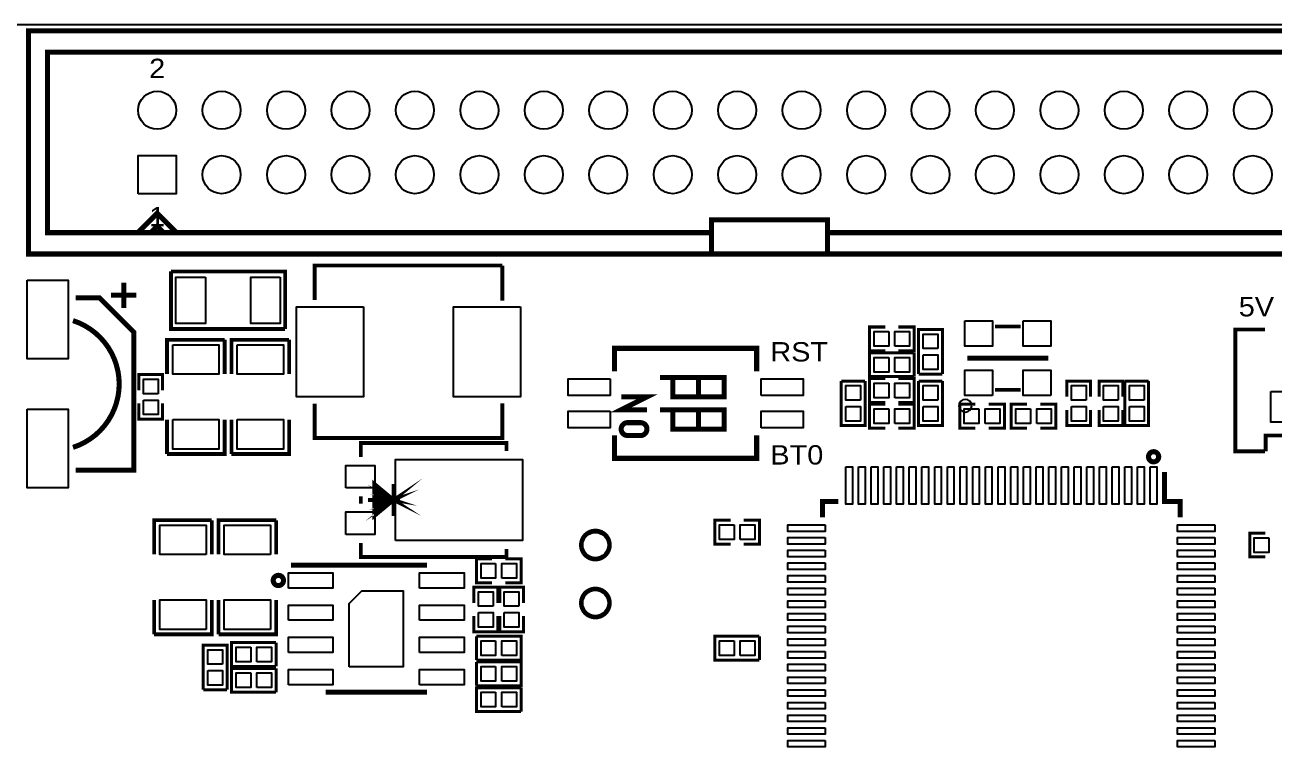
# Model space of a CAD drawing. Extents: x 0 to 145, y 0 to 99.
# Drawn here: x 43.56 to 92.79, y 69.39 to 97.98 of the extents above; entities that cross this region are included whole.
import ezdxf
from ezdxf.enums import TextEntityAlignment as Align

# ---------------------------------------------------------------- set-up
doc = ezdxf.new("R2010")
doc.units = 0
doc.header["$MEASUREMENT"] = 0
for name, color, linetype in [('OUTLINE', 7, 'CONTINUOUS'), ('SILKSCREEN_TOP', 7, 'CONTINUOUS'), ('SOLDERMASK_BOTTOM', 5, 'CONTINUOUS'), ('SOLDERMASK_TOP', 94, 'CONTINUOUS')]:
    doc.layers.add(name, color=color, linetype=linetype)

msp = doc.modelspace()

# ---------------------------------------------------------------- linework, layer by layer
at = {"layer": 'OUTLINE'}
msp.add_lwpolyline([(0.01778, 97.97796), (0.01778, -0.02286), (138.01852, -0.02286), (138.01852, 97.97796)], close=True, dxfattribs=at)
at = {"layer": 'SILKSCREEN_TOP'}
for points, const_width in [([(43.69816, 88.94572), (43.69816, 97.74428), (102.09784, 97.74428), (102.09784, 88.94572), (43.69816, 88.94572)], 0.20066), ([(70.612, 89.789), (44.45, 89.789), (44.45, 96.901), (101.346, 96.901)], 0.20066), ([(101.346, 96.901), (101.346, 89.789), (75.184, 89.789)], 0.20066), ([(48.006, 89.789), (48.768, 90.551), (49.53, 89.789)], 0.20066), ([(49.022, 89.789), (48.768, 90.043), (48.514, 89.789)], 0.20066), ([(70.612, 89.027), (70.612, 90.297), (75.184, 90.297), (75.184, 89.027)], 0.20066), ([(53.81244, 85.98662), (49.31156, 85.98662), (49.31156, 88.25738)], 0.14986), ([(49.31156, 88.25738), (53.81244, 88.25738), (53.81244, 85.98662)], 0.14986), ([(62.37478, 88.49106), (54.97322, 88.49106), (54.97322, 87.12708)], 0.1524), ([(62.37478, 87.10676), (62.37478, 88.49106)], 0.1524), ([(47.44974, 86.81974), (47.44974, 87.8205)], 0.20066), ([(45.55998, 80.41894), (47.85106, 80.41894), (47.85106, 85.85962), (46.48962, 87.22106), (45.55998, 87.22106)], 0.20066), ([(46.94936, 87.32012), (47.95012, 87.32012)], 0.20066), ([(81.79562, 86.08568), (82.79638, 86.08568)], 0.14986), ([(77.46492, 86.0679), (76.84516, 86.0679), (76.84516, 85.1281), (77.46492, 85.1281)], 0.11938), ([(77.98308, 86.0679), (78.60284, 86.0679), (78.60284, 85.1281), (77.98308, 85.1281)], 0.11938), ([(78.7781, 84.21116), (78.7781, 85.96884), (79.7179, 85.96884), (79.7179, 84.21116)], 0.11938), ([(92.43568, 85.9663), (91.26474, 85.9663), (91.26474, 81.1657), (92.43568, 81.1657)], 0.14986), ([(49.15662, 84.21116), (49.15662, 85.56244), (51.42738, 85.56244)], 0.14986), ([(51.42738, 84.21116), (51.42738, 85.56244)], 0.14986), ([(51.69662, 84.21116), (51.69662, 85.56244), (53.96738, 85.56244)], 0.14986), ([(53.96738, 84.21116), (53.96738, 85.56244)], 0.14986), ([(72.39508, 84.31784), (72.39508, 85.22716), (66.79692, 85.22716), (66.79692, 84.31784)], 0.20066), ([(78.60284, 84.1121), (76.84516, 84.1121), (76.84516, 85.0519), (78.60284, 85.0519)], 0.11938), ([(78.60284, 84.1121), (78.60284, 85.0519)], 0.11938), ([(83.8962, 84.836), (80.6958, 84.836)], 0.20066), ([(48.0441, 83.57108), (48.0441, 84.19084), (48.9839, 84.19084), (48.9839, 83.57108)], 0.11938), ([(78.7781, 84.21116), (79.7179, 84.21116)], 0.11938), ([(68.58, 84.074), (71.12, 84.074), (71.12, 83.312), (69.088, 83.312), (69.088, 84.074)], 0.20066), ([(70.104, 83.312), (70.104, 84.074)], 0.20066), ([(76.6699, 83.93684), (75.7301, 83.93684)], 0.11938), ([(76.6699, 83.93684), (76.6699, 82.17916), (75.7301, 82.17916), (75.7301, 83.93684)], 0.11938), ([(77.46492, 83.0961), (76.84516, 83.0961), (76.84516, 84.0359), (77.46492, 84.0359)], 0.11938), ([(77.98308, 83.0961), (78.60284, 83.0961), (78.60284, 84.0359), (77.98308, 84.0359)], 0.11938), ([(79.7179, 83.93684), (78.7781, 83.93684)], 0.11938), ([(79.7179, 83.93684), (79.7179, 82.17916), (78.7781, 82.17916), (78.7781, 83.93684)], 0.11938), ([(85.5599, 83.31708), (85.5599, 83.93684), (84.6201, 83.93684), (84.6201, 83.31708)], 0.11938), ([(86.8299, 83.31708), (86.8299, 83.93684), (85.8901, 83.93684), (85.8901, 83.31708)], 0.11938), ([(87.8459, 83.93684), (86.9061, 83.93684)], 0.11938), ([(87.8459, 83.93684), (87.8459, 82.17916), (86.9061, 82.17916), (86.9061, 83.93684)], 0.11938), ([(68.072, 82.804), (67.056, 82.804), (68.072, 83.312), (67.056, 83.312)], 0.20066), ([(81.79562, 83.58632), (82.79638, 83.58632)], 0.14986), ([(48.0441, 83.05292), (48.0441, 82.43316), (48.9839, 82.43316), (48.9839, 83.05292)], 0.11938), ([(54.97322, 83.04022), (54.97322, 81.68894), (62.37478, 81.68894), (62.37478, 83.058)], 0.1524), ([(68.58, 82.804), (71.12, 82.804), (71.12, 82.042), (69.088, 82.042), (69.088, 82.804)], 0.20066), ([(70.104, 82.804), (70.104, 82.042)], 0.20066), ([(77.46492, 82.0801), (76.84516, 82.0801), (76.84516, 83.0199), (77.46492, 83.0199)], 0.11938), ([(77.98308, 82.0801), (78.60284, 82.0801), (78.60284, 83.0199), (77.98308, 83.0199)], 0.11938), ([(81.02092, 83.0199), (80.40116, 83.0199), (80.40116, 82.0801), (81.02092, 82.0801)], 0.11938), ([(81.53908, 83.0199), (82.15884, 83.0199), (82.15884, 82.0801), (81.53908, 82.0801)], 0.11938), ([(83.05292, 82.0801), (82.43316, 82.0801), (82.43316, 83.0199), (83.05292, 83.0199)], 0.11938), ([(83.57108, 82.0801), (84.19084, 82.0801), (84.19084, 83.0199), (83.57108, 83.0199)], 0.11938), ([(85.5599, 82.79892), (85.5599, 82.17916), (84.6201, 82.17916), (84.6201, 82.79892)], 0.11938), ([(86.8299, 82.79892), (86.8299, 82.17916), (85.8901, 82.17916), (85.8901, 82.79892)], 0.11938), ([(51.42738, 82.41284), (51.42738, 81.06156), (49.15662, 81.06156)], 0.14986), ([(49.15662, 82.41284), (49.15662, 81.06156)], 0.14986), ([(53.96738, 82.41284), (53.96738, 81.06156), (51.69662, 81.06156)], 0.14986), ([(51.69662, 82.41284), (51.69662, 81.06156)], 0.14986), ([(67.31, 82.296), (67.818, 82.296)], 0.20066), ([(72.39508, 81.79816), (72.39508, 80.88884), (66.79692, 80.88884), (66.79692, 81.79816)], 0.20066), ([(67.31, 81.788), (67.818, 81.788)], 0.20066), ([(100.076, 81.1657), (100.076, 81.788), (92.456, 81.788), (92.456, 81.1657)], 0.14986), ([(62.5348, 81.18094), (62.5348, 81.4959), (56.7944, 81.4959), (56.7944, 80.94472)], 0.1524), ([(88.47074, 80.35036), (88.47074, 79.18704), (89.09304, 79.18704), (89.09304, 78.56474)], 0.20066), ([(57.3278, 78.74), (58.0898, 79.248), (57.3278, 78.613), (57.3278, 79.883), (58.0898, 79.248), (57.3278, 79.121)], 0.1524), ([(57.3278, 79.756), (58.0898, 79.248), (57.3278, 79.629)], 0.1524), ([(58.0898, 78.613), (58.0898, 79.883)], 0.1524), ([(56.7944, 79.39024), (56.7944, 79.10576)], 0.1524), ([(57.0738, 79.248), (58.3438, 79.248)], 0.1524), ([(57.3278, 78.867), (58.0898, 79.248), (57.3278, 78.994)], 0.1524), ([(57.3278, 79.502), (58.0898, 79.248), (57.3278, 79.375)], 0.1524), ([(75.61326, 79.18704), (74.99096, 79.18704), (74.99096, 78.56474)], 0.20066), ([(48.64862, 77.09916), (48.64862, 78.45044), (50.91938, 78.45044)], 0.14986), ([(50.91938, 77.09916), (50.91938, 78.45044)], 0.14986), ([(51.18862, 77.09916), (51.18862, 78.45044), (53.45938, 78.45044)], 0.14986), ([(53.45938, 77.09916), (53.45938, 78.45044)], 0.14986), ([(71.36892, 78.4479), (70.74916, 78.4479), (70.74916, 77.5081), (71.36892, 77.5081)], 0.11938), ([(71.88708, 78.4479), (72.50684, 78.4479), (72.50684, 77.5081), (71.88708, 77.5081)], 0.11938), ([(92.45092, 77.0001), (91.83116, 77.0001), (91.83116, 77.9399), (92.45092, 77.9399)], 0.11938), ([(56.7944, 77.55128), (56.7944, 77.0001), (62.5348, 77.0001), (62.5348, 77.31506)], 0.1524), ([(61.97092, 76.9239), (61.35116, 76.9239), (61.35116, 75.9841), (61.97092, 75.9841)], 0.11938), ([(62.48908, 76.9239), (63.10884, 76.9239), (63.10884, 75.9841), (62.48908, 75.9841)], 0.11938), ([(54.04358, 76.67244), (59.40298, 76.67244)], 0.20066), ([(62.1919, 75.18908), (62.1919, 75.80884), (61.2521, 75.80884), (61.2521, 75.18908)], 0.11938), ([(63.2079, 75.18908), (63.2079, 75.80884), (62.2681, 75.80884), (62.2681, 75.18908)], 0.11938), ([(50.91938, 75.30084), (50.91938, 73.94956), (48.64862, 73.94956)], 0.14986), ([(48.64862, 75.30084), (48.64862, 73.94956)], 0.14986), ([(53.45938, 75.30084), (53.45938, 73.94956), (51.18862, 73.94956)], 0.14986), ([(51.18862, 75.30084), (51.18862, 73.94956)], 0.14986), ([(62.1919, 74.67092), (62.1919, 74.05116), (61.2521, 74.05116), (61.2521, 74.67092)], 0.11938), ([(63.2079, 74.67092), (63.2079, 74.05116), (62.2681, 74.05116), (62.2681, 74.67092)], 0.11938), ([(61.35116, 73.8759), (61.35116, 72.9361)], 0.11938), ([(61.35116, 73.8759), (63.10884, 73.8759), (63.10884, 72.9361), (61.35116, 72.9361)], 0.11938), ([(72.50684, 72.9361), (70.74916, 72.9361), (70.74916, 73.8759), (72.50684, 73.8759)], 0.11938), ([(72.50684, 72.9361), (72.50684, 73.8759)], 0.11938), ([(50.5841, 71.76516), (50.5841, 73.52284), (51.5239, 73.52284), (51.5239, 71.76516)], 0.11938), ([(53.45684, 72.6821), (51.69916, 72.6821), (51.69916, 73.6219), (53.45684, 73.6219)], 0.11938), ([(53.45684, 72.6821), (53.45684, 73.6219)], 0.11938), ([(61.35116, 72.8599), (61.35116, 71.9201)], 0.11938), ([(61.35116, 72.8599), (63.10884, 72.8599), (63.10884, 71.9201), (61.35116, 71.9201)], 0.11938), ([(53.45684, 71.6661), (51.69916, 71.6661), (51.69916, 72.6059), (53.45684, 72.6059)], 0.11938), ([(53.45684, 71.6661), (53.45684, 72.6059)], 0.11938), ([(63.10884, 70.9041), (61.35116, 70.9041), (61.35116, 71.8439), (63.10884, 71.8439)], 0.11938), ([(63.10884, 70.9041), (63.10884, 71.8439)], 0.11938), ([(50.5841, 71.76516), (51.5239, 71.76516)], 0.11938), ([(55.40502, 71.66356), (59.40298, 71.66356)], 0.20066)]:
    msp.add_lwpolyline(points, dxfattribs=dict(at, const_width=const_width))
for points, const_width in [([(45.45076, 81.32064, 0.728195), (45.45076, 86.31936)], 0.20066), ([(67.31, 81.788, -1), (67.31, 82.296)], 0.20066), ([(67.818, 81.788, 1), (67.818, 82.296)], 0.20066), ([(88.24214, 80.9498, 0.999668), (87.84082, 80.95234, 1.000332), (88.24214, 80.9498)], 0.20066), ([(66.60896, 77.47, 1), (65.47104, 77.47, 1), (66.60896, 77.47)], 0.1524), ([(53.7464, 76.073, 1), (53.34254, 76.073, 1), (53.7464, 76.073)], 0.20066), ([(66.60896, 75.184, 1), (65.47104, 75.184, 1), (66.60896, 75.184)], 0.1524)]:
    msp.add_lwpolyline(points, format="xyb", dxfattribs=dict(at, const_width=const_width))
msp.add_lwpolyline([(80.87106, 82.96148, 1), (80.37094, 82.96052, 1)], format="xyb", close=True, dxfattribs=at)
at = {"layer": 'SOLDERMASK_BOTTOM'}
for points in [[(48.01616, 91.32316), (48.01616, 92.8243), (49.5173, 92.8243), (49.5173, 91.32316)], [(92.66174, 83.52028), (93.87078, 83.52028), (93.87078, 82.31124), (92.66174, 82.31124)]]:
    msp.add_lwpolyline(points, close=True, dxfattribs=at)
for centre in [(48.768, 94.615), (51.308, 94.615), (53.848, 94.615), (56.388, 94.615), (58.928, 94.615), (61.468, 94.615), (64.008, 94.615), (66.548, 94.615), (69.088, 94.615), (71.628, 94.615), (74.168, 94.615), (76.708, 94.615), (79.248, 94.615), (81.788, 94.615), (84.328, 94.615), (86.868, 94.615), (89.408, 94.615), (91.948, 94.615), (51.308, 92.075), (53.848, 92.075), (56.388, 92.075), (58.928, 92.075), (61.468, 92.075), (64.008, 92.075), (66.548, 92.075), (69.088, 92.075), (71.628, 92.075), (74.168, 92.075), (76.708, 92.075), (79.248, 92.075), (81.788, 92.075), (84.328, 92.075), (86.868, 92.075), (89.408, 92.075), (91.948, 92.075)]:
    msp.add_circle(centre, 0.75057, dxfattribs=at)
at = {"layer": 'SOLDERMASK_TOP'}
for points in [[(48.01616, 91.32316), (48.01616, 92.8243), (49.5173, 92.8243), (49.5173, 91.32316)], [(43.63974, 87.91448), (45.26026, 87.91448), (45.26026, 84.81568), (43.63974, 84.81568)], [(50.66665, 88.03259), (50.66665, 86.21141), (49.50587, 86.21141), (49.50587, 88.03259)], [(53.61813, 88.03259), (53.61813, 86.21141), (52.45735, 86.21141), (52.45735, 88.03259)], [(56.90108, 86.868), (56.90108, 83.312), (54.25948, 83.312), (54.25948, 86.868)], [(63.08852, 86.868), (63.08852, 83.312), (60.44692, 83.312), (60.44692, 86.868)], [(80.59547, 86.31174), (81.69529, 86.31174), (81.69529, 85.31098), (80.59547, 85.31098)], [(82.89671, 86.31174), (83.99653, 86.31174), (83.99653, 85.31098), (82.89671, 85.31098)], [(77.59954, 85.88756), (77.59954, 85.30844), (77.0255, 85.30844), (77.0255, 85.88756)], [(77.84846, 85.30844), (77.84846, 85.88756), (78.4225, 85.88756), (78.4225, 85.30844)], [(79.53756, 85.21446), (78.95844, 85.21446), (78.95844, 85.7885), (79.53756, 85.7885)], [(49.38141, 85.36813), (51.20259, 85.36813), (51.20259, 84.20735), (49.38141, 84.20735)], [(51.92141, 85.36813), (53.74259, 85.36813), (53.74259, 84.20735), (51.92141, 84.20735)], [(77.59954, 84.87156), (77.59954, 84.29244), (77.0255, 84.29244), (77.0255, 84.87156)], [(77.84846, 84.29244), (77.84846, 84.87156), (78.4225, 84.87156), (78.4225, 84.29244)], [(78.95844, 84.96554), (79.53756, 84.96554), (79.53756, 84.3915), (78.95844, 84.3915)], [(81.69529, 83.36026), (80.59547, 83.36026), (80.59547, 84.36102), (81.69529, 84.36102)], [(83.99653, 83.36026), (82.89671, 83.36026), (82.89671, 84.36102), (83.99653, 84.36102)], [(48.80356, 83.43646), (48.22444, 83.43646), (48.22444, 84.0105), (48.80356, 84.0105)], [(66.62293, 84.01812), (66.62293, 83.36788), (64.96431, 83.36788), (64.96431, 84.01812)], [(72.5678, 83.36788), (72.5678, 84.01812), (74.22642, 84.01812), (74.22642, 83.36788)], [(76.48956, 83.18246), (75.91044, 83.18246), (75.91044, 83.7565), (76.48956, 83.7565)], [(77.59954, 83.85556), (77.59954, 83.27644), (77.0255, 83.27644), (77.0255, 83.85556)], [(77.84846, 83.27644), (77.84846, 83.85556), (78.4225, 83.85556), (78.4225, 83.27644)], [(79.53756, 83.18246), (78.95844, 83.18246), (78.95844, 83.7565), (79.53756, 83.7565)], [(85.37956, 83.18246), (84.80044, 83.18246), (84.80044, 83.7565), (85.37956, 83.7565)], [(86.64956, 83.18246), (86.07044, 83.18246), (86.07044, 83.7565), (86.64956, 83.7565)], [(87.66556, 83.18246), (87.08644, 83.18246), (87.08644, 83.7565), (87.66556, 83.7565)], [(92.66174, 83.52028), (93.87078, 83.52028), (93.87078, 82.31124), (92.66174, 82.31124)], [(43.63974, 82.82432), (45.26026, 82.82432), (45.26026, 79.72552), (43.63974, 79.72552)], [(48.22444, 83.18754), (48.80356, 83.18754), (48.80356, 82.6135), (48.22444, 82.6135)], [(66.62293, 82.74812), (66.62293, 82.09788), (64.96431, 82.09788), (64.96431, 82.74812)], [(72.5678, 82.09788), (72.5678, 82.74812), (74.22642, 82.74812), (74.22642, 82.09788)], [(75.91044, 82.93354), (76.48956, 82.93354), (76.48956, 82.3595), (75.91044, 82.3595)], [(77.59954, 82.83956), (77.59954, 82.26044), (77.0255, 82.26044), (77.0255, 82.83956)], [(77.84846, 82.26044), (77.84846, 82.83956), (78.4225, 82.83956), (78.4225, 82.26044)], [(78.95844, 82.93354), (79.53756, 82.93354), (79.53756, 82.3595), (78.95844, 82.3595)], [(81.15554, 82.83956), (81.15554, 82.26044), (80.5815, 82.26044), (80.5815, 82.83956)], [(81.40446, 82.26044), (81.40446, 82.83956), (81.9785, 82.83956), (81.9785, 82.26044)], [(83.18754, 82.83956), (83.18754, 82.26044), (82.6135, 82.26044), (82.6135, 82.83956)], [(83.43646, 82.26044), (83.43646, 82.83956), (84.0105, 82.83956), (84.0105, 82.26044)], [(84.80044, 82.93354), (85.37956, 82.93354), (85.37956, 82.3595), (84.80044, 82.3595)], [(86.07044, 82.93354), (86.64956, 82.93354), (86.64956, 82.3595), (86.07044, 82.3595)], [(87.08644, 82.93354), (87.66556, 82.93354), (87.66556, 82.3595), (87.08644, 82.3595)], [(49.38141, 82.41665), (51.20259, 82.41665), (51.20259, 81.25587), (49.38141, 81.25587)], [(51.92141, 82.41665), (53.74259, 82.41665), (53.74259, 81.25587), (51.92141, 81.25587)], [(58.166, 77.6478), (58.166, 80.8482), (63.1698, 80.8482), (63.1698, 77.6478)], [(56.2102, 79.72298), (56.2102, 80.61198), (57.3532, 80.61198), (57.3532, 79.72298)], [(75.91298, 80.55229), (76.17206, 80.55229), (76.17206, 79.08163), (75.91298, 79.08163)], [(76.41336, 80.55229), (76.67244, 80.55229), (76.67244, 79.08163), (76.41336, 79.08163)], [(76.9112, 80.55229), (77.17028, 80.55229), (77.17028, 79.08163), (76.9112, 79.08163)], [(77.41158, 80.55229), (77.67066, 80.55229), (77.67066, 79.08163), (77.41158, 79.08163)], [(77.91196, 80.55229), (78.17104, 80.55229), (78.17104, 79.08163), (77.91196, 79.08163)], [(78.41234, 80.55229), (78.67142, 80.55229), (78.67142, 79.08163), (78.41234, 79.08163)], [(78.91272, 80.55229), (79.1718, 80.55229), (79.1718, 79.08163), (78.91272, 79.08163)], [(79.4131, 80.55229), (79.67218, 80.55229), (79.67218, 79.08163), (79.4131, 79.08163)], [(79.91348, 80.55229), (80.17256, 80.55229), (80.17256, 79.08163), (79.91348, 79.08163)], [(80.41132, 80.55229), (80.6704, 80.55229), (80.6704, 79.08163), (80.41132, 79.08163)], [(80.9117, 80.55229), (81.17078, 80.55229), (81.17078, 79.08163), (80.9117, 79.08163)], [(81.41208, 80.55229), (81.67116, 80.55229), (81.67116, 79.08163), (81.41208, 79.08163)], [(81.91246, 80.55229), (82.17154, 80.55229), (82.17154, 79.08163), (81.91246, 79.08163)], [(82.41284, 80.55229), (82.67192, 80.55229), (82.67192, 79.08163), (82.41284, 79.08163)], [(82.91322, 80.55229), (83.1723, 80.55229), (83.1723, 79.08163), (82.91322, 79.08163)], [(83.4136, 80.55229), (83.67268, 80.55229), (83.67268, 79.08163), (83.4136, 79.08163)], [(83.91144, 80.55229), (84.17052, 80.55229), (84.17052, 79.08163), (83.91144, 79.08163)], [(84.41182, 80.55229), (84.6709, 80.55229), (84.6709, 79.08163), (84.41182, 79.08163)], [(84.9122, 80.55229), (85.17128, 80.55229), (85.17128, 79.08163), (84.9122, 79.08163)], [(85.41258, 80.55229), (85.67166, 80.55229), (85.67166, 79.08163), (85.41258, 79.08163)], [(85.91296, 80.55229), (86.17204, 80.55229), (86.17204, 79.08163), (85.91296, 79.08163)], [(86.41334, 80.55229), (86.67242, 80.55229), (86.67242, 79.08163), (86.41334, 79.08163)], [(86.91372, 80.55229), (87.1728, 80.55229), (87.1728, 79.08163), (86.91372, 79.08163)], [(87.41156, 80.55229), (87.67064, 80.55229), (87.67064, 79.08163), (87.41156, 79.08163)], [(87.91194, 80.55229), (88.17102, 80.55229), (88.17102, 79.08163), (87.91194, 79.08163)], [(56.2102, 77.88402), (56.2102, 78.77302), (57.3532, 78.77302), (57.3532, 77.88402)], [(50.69459, 77.09535), (48.87341, 77.09535), (48.87341, 78.25613), (50.69459, 78.25613)], [(53.23459, 77.09535), (51.41341, 77.09535), (51.41341, 78.25613), (53.23459, 78.25613)], [(71.50354, 78.26756), (71.50354, 77.68844), (70.9295, 77.68844), (70.9295, 78.26756)], [(71.75246, 77.68844), (71.75246, 78.26756), (72.3265, 78.26756), (72.3265, 77.68844)], [(75.09637, 78.26502), (75.09637, 78.00594), (73.62571, 78.00594), (73.62571, 78.26502)], [(90.45829, 78.26502), (90.45829, 78.00594), (88.98763, 78.00594), (88.98763, 78.26502)], [(75.09637, 77.76464), (75.09637, 77.50556), (73.62571, 77.50556), (73.62571, 77.76464)], [(90.45829, 77.76464), (90.45829, 77.50556), (88.98763, 77.50556), (88.98763, 77.76464)], [(92.58554, 77.75956), (92.58554, 77.18044), (92.0115, 77.18044), (92.0115, 77.75956)], [(75.09637, 77.2668), (75.09637, 77.00772), (73.62571, 77.00772), (73.62571, 77.2668)], [(90.45829, 77.2668), (90.45829, 77.00772), (88.98763, 77.00772), (88.98763, 77.2668)], [(53.94198, 75.77328), (53.94198, 76.37272), (55.69204, 76.37272), (55.69204, 75.77328)], [(59.11342, 75.77328), (59.11342, 76.37272), (60.86348, 76.37272), (60.86348, 75.77328)], [(62.10554, 76.74356), (62.10554, 76.16444), (61.5315, 76.16444), (61.5315, 76.74356)], [(62.35446, 76.16444), (62.35446, 76.74356), (62.9285, 76.74356), (62.9285, 76.16444)], [(75.09637, 76.76642), (75.09637, 76.50734), (73.62571, 76.50734), (73.62571, 76.76642)], [(90.45829, 76.76642), (90.45829, 76.50734), (88.98763, 76.50734), (88.98763, 76.76642)], [(75.09637, 76.26604), (75.09637, 76.00696), (73.62571, 76.00696), (73.62571, 76.26604)], [(90.45829, 76.26604), (90.45829, 76.00696), (88.98763, 76.00696), (88.98763, 76.26604)], [(56.33974, 72.66686), (56.33974, 75.16876), (56.84012, 75.66914), (58.46826, 75.66914), (58.46826, 72.66686)], [(62.01156, 75.05446), (61.43244, 75.05446), (61.43244, 75.6285), (62.01156, 75.6285)], [(63.02756, 75.05446), (62.44844, 75.05446), (62.44844, 75.6285), (63.02756, 75.6285)], [(75.09637, 75.76566), (75.09637, 75.50658), (73.62571, 75.50658), (73.62571, 75.76566)], [(90.45829, 75.76566), (90.45829, 75.50658), (88.98763, 75.50658), (88.98763, 75.76566)], [(50.69459, 74.14387), (48.87341, 74.14387), (48.87341, 75.30465), (50.69459, 75.30465)], [(53.23459, 74.14387), (51.41341, 74.14387), (51.41341, 75.30465), (53.23459, 75.30465)], [(53.94198, 74.50328), (53.94198, 75.10272), (55.69204, 75.10272), (55.69204, 74.50328)], [(59.11342, 74.50328), (59.11342, 75.10272), (60.86348, 75.10272), (60.86348, 74.50328)], [(75.09637, 75.26528), (75.09637, 75.0062), (73.62571, 75.0062), (73.62571, 75.26528)], [(90.45829, 75.26528), (90.45829, 75.0062), (88.98763, 75.0062), (88.98763, 75.26528)], [(61.43244, 74.80554), (62.01156, 74.80554), (62.01156, 74.2315), (61.43244, 74.2315)], [(62.44844, 74.80554), (63.02756, 74.80554), (63.02756, 74.2315), (62.44844, 74.2315)], [(75.09637, 74.7649), (75.09637, 74.50582), (73.62571, 74.50582), (73.62571, 74.7649)], [(90.45829, 74.7649), (90.45829, 74.50582), (88.98763, 74.50582), (88.98763, 74.7649)], [(75.09637, 74.26452), (75.09637, 74.00544), (73.62571, 74.00544), (73.62571, 74.26452)], [(90.45829, 74.26452), (90.45829, 74.00544), (88.98763, 74.00544), (88.98763, 74.26452)], [(52.45354, 73.44156), (52.45354, 72.86244), (51.8795, 72.86244), (51.8795, 73.44156)], [(52.70246, 72.86244), (52.70246, 73.44156), (53.2765, 73.44156), (53.2765, 72.86244)], [(53.94198, 73.23328), (53.94198, 73.83272), (55.69204, 73.83272), (55.69204, 73.23328)], [(59.11342, 73.23328), (59.11342, 73.83272), (60.86348, 73.83272), (60.86348, 73.23328)], [(62.10554, 73.69556), (62.10554, 73.11644), (61.5315, 73.11644), (61.5315, 73.69556)], [(62.35446, 73.11644), (62.35446, 73.69556), (62.9285, 73.69556), (62.9285, 73.11644)], [(71.50354, 73.69556), (71.50354, 73.11644), (70.9295, 73.11644), (70.9295, 73.69556)], [(71.75246, 73.11644), (71.75246, 73.69556), (72.3265, 73.69556), (72.3265, 73.11644)], [(75.09637, 73.76668), (75.09637, 73.5076), (73.62571, 73.5076), (73.62571, 73.76668)], [(90.45829, 73.76668), (90.45829, 73.5076), (88.98763, 73.5076), (88.98763, 73.76668)], [(51.34356, 72.76846), (50.76444, 72.76846), (50.76444, 73.3425), (51.34356, 73.3425)], [(75.09637, 73.2663), (75.09637, 73.00722), (73.62571, 73.00722), (73.62571, 73.2663)], [(90.45829, 73.2663), (90.45829, 73.00722), (88.98763, 73.00722), (88.98763, 73.2663)], [(50.76444, 72.51954), (51.34356, 72.51954), (51.34356, 71.9455), (50.76444, 71.9455)], [(52.45354, 72.42556), (52.45354, 71.84644), (51.8795, 71.84644), (51.8795, 72.42556)], [(52.70246, 71.84644), (52.70246, 72.42556), (53.2765, 72.42556), (53.2765, 71.84644)], [(53.94198, 71.96328), (53.94198, 72.56272), (55.69204, 72.56272), (55.69204, 71.96328)], [(59.11342, 71.96328), (59.11342, 72.56272), (60.86348, 72.56272), (60.86348, 71.96328)], [(62.10554, 72.67956), (62.10554, 72.10044), (61.5315, 72.10044), (61.5315, 72.67956)], [(62.35446, 72.10044), (62.35446, 72.67956), (62.9285, 72.67956), (62.9285, 72.10044)], [(75.09637, 72.76592), (75.09637, 72.50684), (73.62571, 72.50684), (73.62571, 72.76592)], [(90.45829, 72.76592), (90.45829, 72.50684), (88.98763, 72.50684), (88.98763, 72.76592)], [(75.09637, 72.26554), (75.09637, 72.00646), (73.62571, 72.00646), (73.62571, 72.26554)], [(90.45829, 72.26554), (90.45829, 72.00646), (88.98763, 72.00646), (88.98763, 72.26554)], [(62.10554, 71.66356), (62.10554, 71.08444), (61.5315, 71.08444), (61.5315, 71.66356)], [(62.35446, 71.08444), (62.35446, 71.66356), (62.9285, 71.66356), (62.9285, 71.08444)], [(75.09637, 71.76516), (75.09637, 71.50608), (73.62571, 71.50608), (73.62571, 71.76516)], [(90.45829, 71.76516), (90.45829, 71.50608), (88.98763, 71.50608), (88.98763, 71.76516)], [(75.09637, 71.26478), (75.09637, 71.0057), (73.62571, 71.0057), (73.62571, 71.26478)], [(90.45829, 71.26478), (90.45829, 71.0057), (88.98763, 71.0057), (88.98763, 71.26478)], [(75.09637, 70.7644), (75.09637, 70.50532), (73.62571, 70.50532), (73.62571, 70.7644)], [(90.45829, 70.7644), (90.45829, 70.50532), (88.98763, 70.50532), (88.98763, 70.7644)], [(75.09637, 70.26656), (75.09637, 70.00748), (73.62571, 70.00748), (73.62571, 70.26656)], [(90.45829, 70.26656), (90.45829, 70.00748), (88.98763, 70.00748), (88.98763, 70.26656)], [(75.09637, 69.76618), (75.09637, 69.5071), (73.62571, 69.5071), (73.62571, 69.76618)], [(90.45829, 69.76618), (90.45829, 69.5071), (88.98763, 69.5071), (88.98763, 69.76618)]]:
    msp.add_lwpolyline(points, close=True, dxfattribs=at)
for centre, radius in [((48.768, 94.615), 0.75057), ((51.308, 94.615), 0.75057), ((53.848, 94.615), 0.75057), ((56.388, 94.615), 0.75057), ((58.928, 94.615), 0.75057), ((61.468, 94.615), 0.75057), ((64.008, 94.615), 0.75057), ((66.548, 94.615), 0.75057), ((69.088, 94.615), 0.75057), ((71.628, 94.615), 0.75057), ((74.168, 94.615), 0.75057), ((76.708, 94.615), 0.75057), ((79.248, 94.615), 0.75057), ((81.788, 94.615), 0.75057), ((84.328, 94.615), 0.75057), ((86.868, 94.615), 0.75057), ((89.408, 94.615), 0.75057), ((91.948, 94.615), 0.75057), ((51.308, 92.075), 0.75057), ((53.848, 92.075), 0.75057), ((56.388, 92.075), 0.75057), ((58.928, 92.075), 0.75057), ((61.468, 92.075), 0.75057), ((64.008, 92.075), 0.75057), ((66.548, 92.075), 0.75057), ((69.088, 92.075), 0.75057), ((71.628, 92.075), 0.75057), ((74.168, 92.075), 0.75057), ((76.708, 92.075), 0.75057), ((79.248, 92.075), 0.75057), ((81.788, 92.075), 0.75057), ((84.328, 92.075), 0.75057), ((86.868, 92.075), 0.75057), ((89.408, 92.075), 0.75057), ((91.948, 92.075), 0.75057), ((66.04, 77.47), 0.50038), ((66.04, 75.184), 0.50038)]:
    msp.add_circle(centre, radius, dxfattribs=at)

# ---------------------------------------------------------------- texts
at = {"layer": 'SILKSCREEN_TOP', "width": 1.116667}
for s, p in [('2', (48.768, 95.885)), ('1', (48.768, 90.043))]:
    msp.add_text(s, height=0.762, dxfattribs=at).set_placement(p, align=Align.CENTER)
for s, p in [('5V', (91.39682, 86.487)), ('RST', (72.9361, 84.709)), ('BT0', (72.9361, 80.645))]:
    msp.add_text(s, height=0.762, dxfattribs=at).set_placement(p)

doc.saveas('drawing.dxf')
